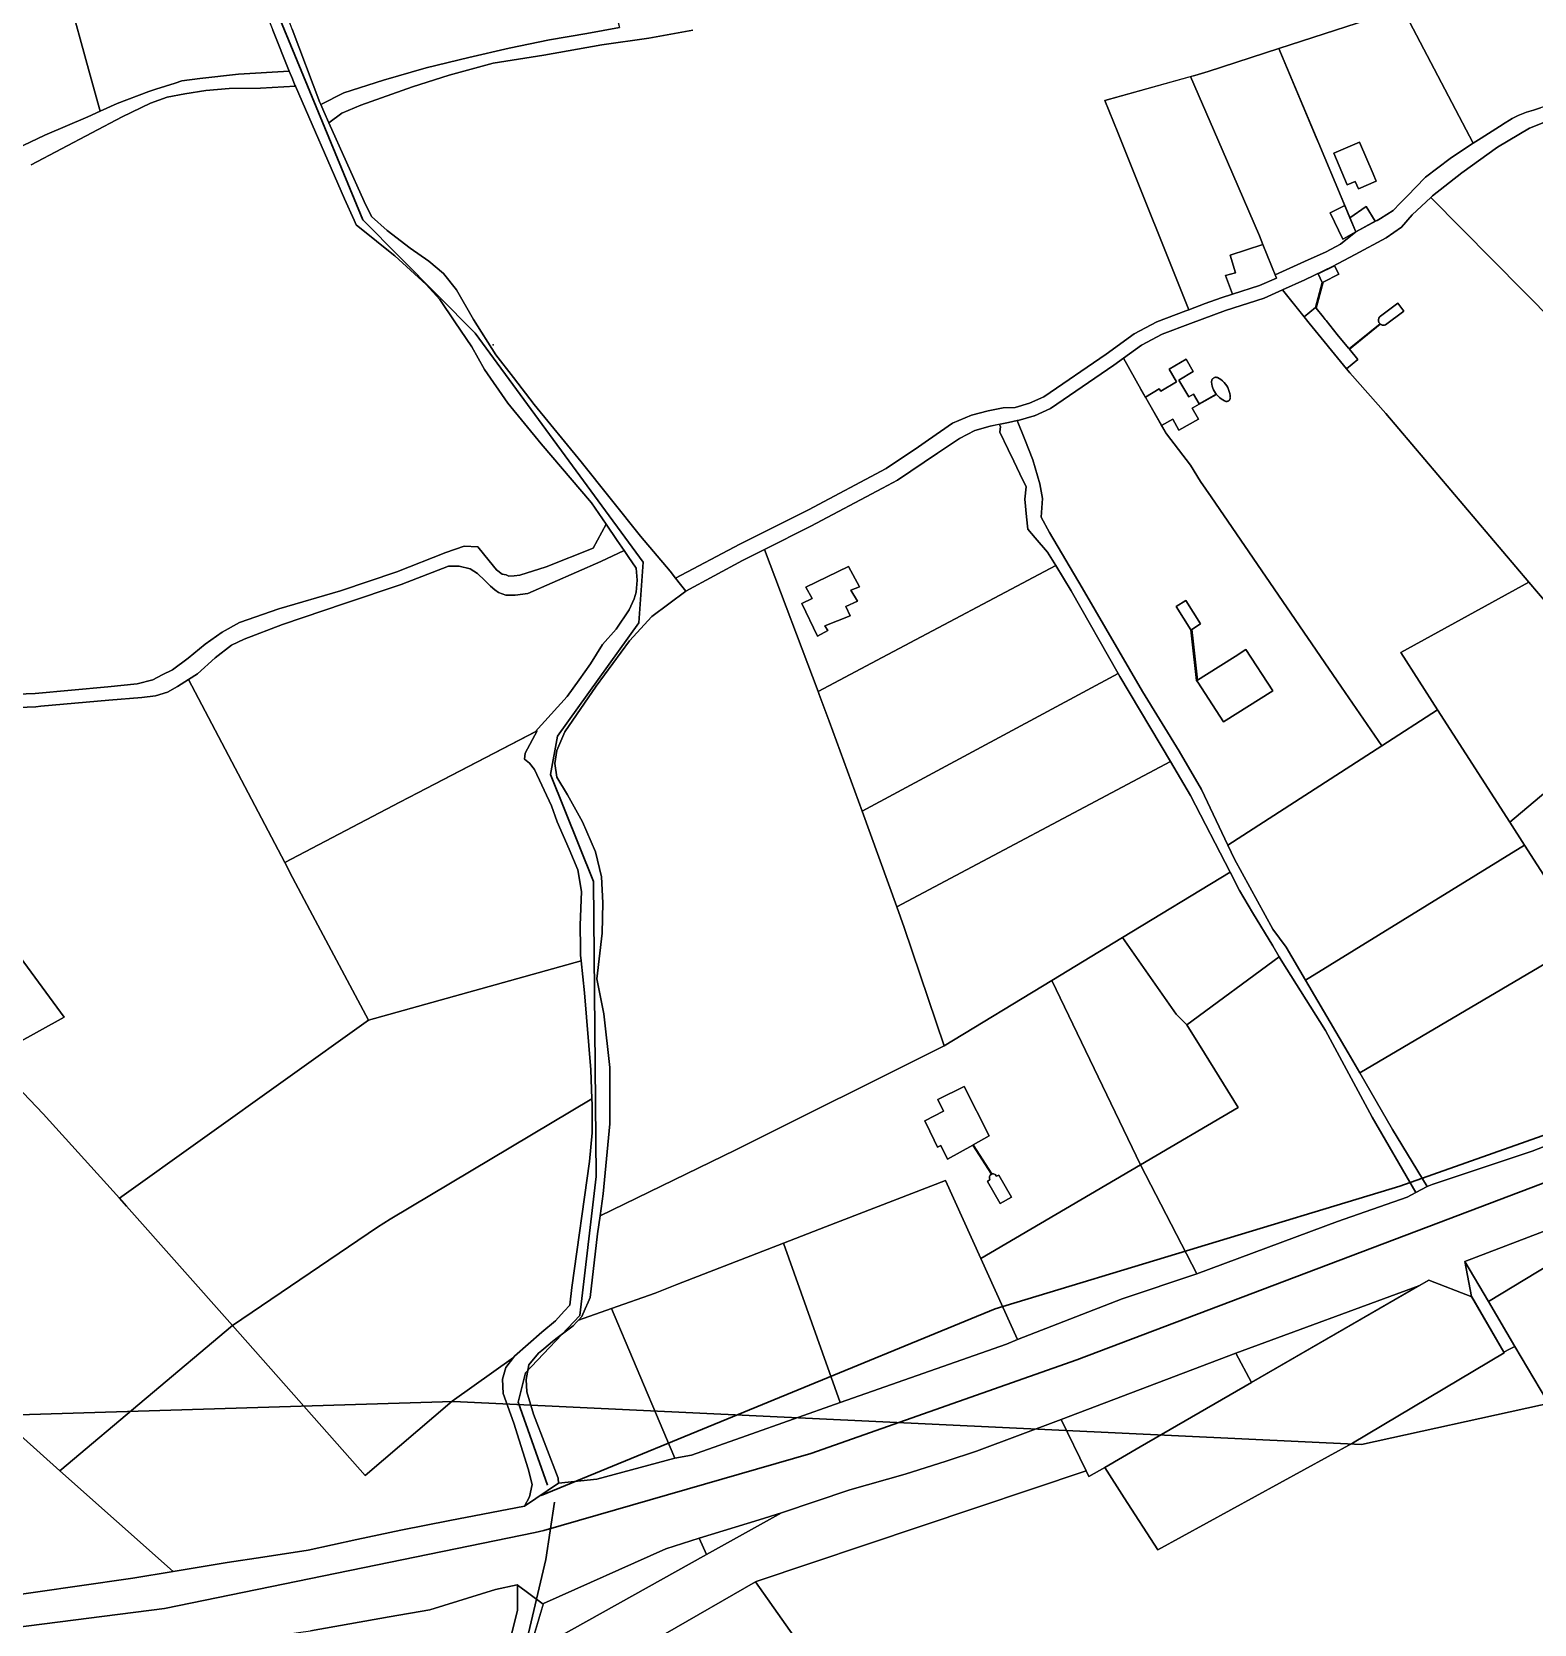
# Model space of a CAD drawing. Header units: metres. Extents: x 3 to 1027712, y 40 to 4430649.
# Drawn here: x 509018.3 to 509466.7, y 4410212.9 to 4410688.2 of the extents above; entities that cross this region are included whole.
import ezdxf

# ---------------------------------------------------------------- set-up
doc = ezdxf.new("R2010")
doc.units = ezdxf.units.M
doc.header["$MEASUREMENT"] = 0
doc.layers.add('A.ES.SDGC.CP.07003.cadastralparcel — CadastralParcel', color=1, linetype='Continuous')
for name, color, linetype, lineweight in [('Carreteras_5_km', 2, 'Continuous', 30), ('Lineas_electricas_5_km', 1, 'Continuous', 30), ('Tuberias_distribucion_agua_ABAQUA', 5, 'Continuous', 30)]:
    doc.layers.add(name, color=color, linetype=linetype, lineweight=lineweight)
doc.layers.add('Yacimientos_arqueologicos', color=7, linetype='Continuous', true_color=0x160844)

msp = doc.modelspace()

# ---------------------------------------------------------------- linework, layer by layer
at = {"layer": 'A.ES.SDGC.CP.07003.cadastralparcel — CadastralParcel', "color": 7, "linetype": 'Continuous', "flags": 128}
for points in [[(509073.6, 4410747.23), (509069.7, 4410756.74), (509104.06, 4410761.67), (509144.72, 4410765.67), (509144.79, 4410765.68), (509149.82, 4410766.17), (509173.1, 4410768.81), (509193.71, 4410689.51), (509183.95, 4410687.72), (509172.78, 4410685.75), (509160.73, 4410683.34), (509148.68, 4410680.5), (509135.98, 4410677.43), (509123.28, 4410673.71), (509111.44, 4410669.99), (509104.53, 4410666.51), (509104.28, 4410667.09), (509095.96, 4410688.98), (509084.98, 4410718.49), (509076.66, 4410739.78), (509073.6, 4410747.23)], [(508983.52, 4410643.56), (508955.46, 4410755.72), (508990.19, 4410762.52), (508991.55, 4410762.79), (508999.29, 4410764.3), (509010.83, 4410766.56), (509013.32, 4410757.42), (509019.59, 4410734.4), (509028.87, 4410700.34), (509035.52, 4410675.94), (509038.65, 4410664.46), (509034.98, 4410662.81), (509022.14, 4410657.31), (509011.55, 4410652.23), (509001.39, 4410648), (508992.78, 4410645.74), (508983.88, 4410643.62), (508983.52, 4410643.56)], [(509035.52, 4410675.94), (509028.87, 4410700.34), (509081.89, 4410710.52), (509086.45, 4410698.22), (509090.24, 4410688.71), (509095.15, 4410676.42), (509080.01, 4410675.5), (509068.43, 4410674.23), (509063.07, 4410673.53), (509061.04, 4410672.89), (509055.31, 4410671.09), (509053.19, 4410670.42), (509043.73, 4410666.76), (509038.65, 4410664.46), (509035.52, 4410675.94)], [(509481.65, 4410669.3), (509481.82, 4410668.97), (509475.52, 4410667.58), (509475.15, 4410667.57), (509473.55, 4410667.15), (509471.07, 4410666.34), (509468.59, 4410665.52), (509466.51, 4410664.85), (509464.43, 4410664.16), (509461.93, 4410663.18), (509460.11, 4410662.32), (509459.29, 4410661.8), (509458.02, 4410661), (509456.31, 4410659.92), (509450.87, 4410656.47), (509448.51, 4410654.98), (509427.38, 4410695.16), (509431.72, 4410696.57), (509460.17, 4410707.4), (509469.74, 4410691.76), (509481.65, 4410669.3)], [(509411.7, 4410632.71), (509409.11, 4410638.89), (509402.41, 4410654.87), (509401.66, 4410656.67), (509390.53, 4410683.18), (509427.38, 4410695.16), (509448.51, 4410654.98), (509447.74, 4410654.47), (509441.63, 4410650.38), (509437.92, 4410647.55), (509434.3, 4410644.8), (509431.27, 4410641.7), (509429.09, 4410639.48), (509426.68, 4410637.03), (509424.58, 4410634.88), (509420.79, 4410632.47), (509419.8, 4410631.9), (509419.76, 4410631.88), (509419.28, 4410631.62), (509416.56, 4410636.06), (509411.7, 4410632.71)], [(509365.38, 4410675.19), (509369.38, 4410676.31), (509390.53, 4410683.18), (509402.41, 4410654.87), (509409.11, 4410638.89), (509410.2, 4410636.3), (509405.8, 4410634.17), (509409.64, 4410626.26), (509413.46, 4410628.51), (509408.91, 4410624.76), (509404.66, 4410622.49), (509398.19, 4410619.6), (509389.37, 4410615.65), (509385.71, 4410624.73), (509384.7, 4410627.25), (509373.54, 4410653.08), (509364.14, 4410674.84), (509365.38, 4410675.19)], [(509384.7, 4410627.25), (509385.71, 4410624.73), (509375.93, 4410621.51), (509377.54, 4410616.29), (509374.53, 4410615.48), (509376.65, 4410609.9), (509373.24, 4410608.81), (509368.49, 4410607.05), (509363.61, 4410605.24), (509361.42, 4410610.68), (509345.21, 4410651.14), (509342.4, 4410658.17), (509338.59, 4410667.68), (509364.14, 4410674.84), (509373.54, 4410653.08), (509384.7, 4410627.25)], [(509406.9, 4410651.97), (509414.6, 4410655.25), (509418.62, 4410645.83), (509419.57, 4410643.6), (509414.22, 4410641.32), (509413.27, 4410643.55), (509410.92, 4410642.54), (509406.9, 4410651.97)], [(509406.9, 4410651.97), (509410.92, 4410642.54), (509413.27, 4410643.55), (509414.22, 4410641.32), (509419.57, 4410643.6), (509418.62, 4410645.83), (509414.6, 4410655.25), (509406.9, 4410651.97)], [(509410.2, 4410636.3), (509413.46, 4410628.51), (509409.8, 4410626.36), (509409.64, 4410626.26), (509405.8, 4410634.17), (509410.2, 4410636.3)], [(509419.28, 4410631.62), (509413.5, 4410628.53), (509413.46, 4410628.51), (509411.7, 4410632.71), (509416.56, 4410636.06), (509419.28, 4410631.62)], [(509376.65, 4410609.9), (509374.53, 4410615.48), (509377.54, 4410616.29), (509375.93, 4410621.51), (509385.71, 4410624.73), (509389.75, 4410614.7), (509384.73, 4410612.47), (509376.65, 4410609.9)], [(509410.65, 4410587.57), (509399.57, 4410601.27), (509398.07, 4410603.12), (509401.48, 4410605.88), (509403.44, 4410613.37), (509402.18, 4410615.92), (509407.11, 4410618.35), (509408.39, 4410615.82), (509403.71, 4410613.5), (509401.66, 4410605.66), (509403.72, 4410603.11), (509404.33, 4410602.36), (509404.61, 4410602.01), (509407.95, 4410597.88), (509411.29, 4410593.76), (509411.46, 4410593.55), (509420.69, 4410601.02), (509420.59, 4410601.13), (509420.51, 4410601.23), (509420.43, 4410601.34), (509420.37, 4410601.46), (509420.32, 4410601.58), (509420.27, 4410601.71), (509420.24, 4410601.84), (509420.22, 4410601.97), (509420.22, 4410602.24), (509420.24, 4410602.37), (509420.3, 4410602.63), (509420.35, 4410602.75), (509420.49, 4410602.99), (509420.57, 4410603.09), (509420.66, 4410603.19), (509420.75, 4410603.28), (509420.86, 4410603.36), (509426, 4410607.17), (509427.78, 4410604.77), (509422.29, 4410600.71), (509422.03, 4410600.63), (509421.9, 4410600.61), (509421.64, 4410600.61), (509421.5, 4410600.62), (509421.37, 4410600.65), (509421.24, 4410600.69), (509421.12, 4410600.73), (509421, 4410600.79), (509420.89, 4410600.86), (509420.78, 4410600.94), (509411.54, 4410593.45), (509414.06, 4410590.33), (509410.65, 4410587.57)], [(509350.7, 4410579.09), (509349.3, 4410581.56), (509344.12, 4410590.78), (509349.48, 4410594.61), (509355.7, 4410597.97), (509364.12, 4410601.16), (509374.55, 4410605.03), (509386.15, 4410608.73), (509391.58, 4410611.14), (509399.57, 4410601.27), (509410.65, 4410587.57), (509411.67, 4410586.43), (509422.46, 4410574.25), (509465.08, 4410523.96), (509426.91, 4410502.91), (509437.87, 4410485.84), (509421.19, 4410475.08), (509409.16, 4410492.61), (509370.25, 4410549.34), (509367.1, 4410553.93), (509364.09, 4410558.79), (509356.92, 4410568.15), (509355.92, 4410569.91), (509355.48, 4410570.68), (509358.82, 4410572.57), (509360.69, 4410569.28), (509366.51, 4410572.59), (509364.63, 4410575.88), (509366.74, 4410577.07), (509371.87, 4410579.93), (509371.95, 4410579.83), (509372.35, 4410579.4), (509372.79, 4410579), (509373.26, 4410578.65), (509373.76, 4410578.34), (509374.28, 4410578.07), (509374.44, 4410577.97), (509374.53, 4410577.93), (509374.62, 4410577.9), (509374.71, 4410577.88), (509374.81, 4410577.86), (509375, 4410577.86), (509375.09, 4410577.87), (509375.19, 4410577.89), (509375.28, 4410577.91), (509375.37, 4410577.95), (509375.45, 4410577.99), (509375.53, 4410578.04), (509375.61, 4410578.1), (509375.68, 4410578.16), (509375.75, 4410578.23), (509375.81, 4410578.3), (509375.91, 4410578.46), (509376, 4410578.73), (509376.01, 4410578.83), (509376.02, 4410578.92), (509376.01, 4410579.02), (509375.97, 4410579.64), (509375.87, 4410580.26), (509375.71, 4410580.86), (509375.5, 4410581.45), (509375.24, 4410582.01), (509374.92, 4410582.55), (509374.56, 4410583.06), (509374.15, 4410583.53), (509373.71, 4410583.97), (509373.22, 4410584.36), (509372.71, 4410584.7), (509372.16, 4410585), (509372.05, 4410585.03), (509371.93, 4410585.05), (509371.82, 4410585.06), (509371.7, 4410585.07), (509371.59, 4410585.06), (509371.47, 4410585.04), (509371.36, 4410585.01), (509371.25, 4410584.97), (509371.05, 4410584.87), (509370.95, 4410584.8), (509370.86, 4410584.73), (509370.78, 4410584.65), (509370.7, 4410584.56), (509370.64, 4410584.47), (509370.58, 4410584.37), (509370.53, 4410584.26), (509370.45, 4410584.04), (509370.43, 4410583.93), (509370.42, 4410583.82), (509370.42, 4410583.7), (509370.43, 4410583.59), (509370.5, 4410583), (509370.62, 4410582.43), (509370.79, 4410581.86), (509371.01, 4410581.32), (509371.28, 4410580.79), (509371.59, 4410580.3), (509371.8, 4410580.03), (509366.68, 4410577.18), (509365.01, 4410580.03), (509363.64, 4410579.23), (509360.68, 4410584.18), (509364.92, 4410586.76), (509362.82, 4410590.43), (509357.78, 4410587.48), (509359.96, 4410583.75), (509355.24, 4410580.88), (509354.82, 4410581.58), (509350.7, 4410579.09)], [(509314.63, 4410566.52), (509312.42, 4410572.12), (509312.71, 4410572.19), (509317.42, 4410573.53), (509317.53, 4410573.58), (509322.3, 4410575.72), (509341.24, 4410588.72), (509344.12, 4410590.78), (509349.3, 4410581.56), (509356.92, 4410568.15), (509364.09, 4410558.79), (509367.1, 4410553.93), (509370.25, 4410549.34), (509409.16, 4410492.61), (509421.19, 4410475.08), (509375.23, 4410445.43), (509367.45, 4410462.04), (509360.73, 4410473.45), (509349.82, 4410491.24), (509331.82, 4410522.22), (509322.04, 4410538.77), (509319.55, 4410543.36), (509319.94, 4410548.91), (509319.17, 4410553.31), (509317.06, 4410560.38), (509314.63, 4410566.52)], [(509355.48, 4410570.68), (509350.7, 4410579.09), (509354.82, 4410581.58), (509355.24, 4410580.88), (509359.96, 4410583.75), (509357.78, 4410587.48), (509362.82, 4410590.43), (509364.92, 4410586.76), (509360.68, 4410584.18), (509363.64, 4410579.23), (509365.01, 4410580.03), (509366.68, 4410577.18), (509371.8, 4410580.03), (509371.59, 4410580.3), (509371.28, 4410580.79), (509371.01, 4410581.32), (509370.79, 4410581.86), (509370.62, 4410582.43), (509370.5, 4410583), (509370.43, 4410583.59), (509370.42, 4410583.7), (509370.42, 4410583.82), (509370.43, 4410583.93), (509370.45, 4410584.04), (509370.53, 4410584.26), (509370.58, 4410584.37), (509370.64, 4410584.47), (509370.7, 4410584.56), (509370.78, 4410584.65), (509370.86, 4410584.73), (509370.95, 4410584.8), (509371.05, 4410584.87), (509371.25, 4410584.97), (509371.36, 4410585.01), (509371.47, 4410585.04), (509371.59, 4410585.06), (509371.7, 4410585.07), (509371.82, 4410585.06), (509371.93, 4410585.05), (509372.05, 4410585.03), (509372.16, 4410585), (509372.71, 4410584.7), (509373.22, 4410584.36), (509373.71, 4410583.97), (509374.15, 4410583.53), (509374.56, 4410583.06), (509374.92, 4410582.55), (509375.24, 4410582.01), (509375.5, 4410581.45), (509375.71, 4410580.86), (509375.87, 4410580.26), (509375.97, 4410579.64), (509376.01, 4410579.02), (509376.02, 4410578.92), (509376.01, 4410578.83), (509376, 4410578.73), (509375.91, 4410578.46), (509375.81, 4410578.3), (509375.75, 4410578.23), (509375.68, 4410578.16), (509375.61, 4410578.1), (509375.53, 4410578.04), (509375.45, 4410577.99), (509375.37, 4410577.95), (509375.28, 4410577.91), (509375.19, 4410577.89), (509375.09, 4410577.87), (509375, 4410577.86), (509374.81, 4410577.86), (509374.71, 4410577.88), (509374.62, 4410577.9), (509374.53, 4410577.93), (509374.44, 4410577.97), (509374.28, 4410578.07), (509373.76, 4410578.34), (509373.26, 4410578.65), (509372.79, 4410579), (509372.35, 4410579.4), (509371.95, 4410579.83), (509371.87, 4410579.93), (509366.74, 4410577.07), (509364.63, 4410575.88), (509366.51, 4410572.59), (509360.69, 4410569.28), (509358.82, 4410572.57), (509355.48, 4410570.68)], [(509321.45, 4410532.84), (509323.91, 4410528.85), (509272.07, 4410501.41), (509253, 4410491.32), (509237.01, 4410533.64), (509250.8, 4410540.59), (509272.16, 4410551.95), (509276.71, 4410554.37), (509288.65, 4410562.44), (509295.22, 4410566.81), (509299.76, 4410569.16), (509304.3, 4410570.51), (509307.02, 4410571.03), (509307.46, 4410570.36), (509307.25, 4410568.73), (509309.75, 4410563.48), (509311.41, 4410560), (509313.21, 4410556.22), (509315.04, 4410552.37), (509314.7, 4410548.65), (509315.22, 4410543.38), (509315.59, 4410539.74), (509317.79, 4410537.14), (509321.45, 4410532.84)], [(509308.35, 4410571.28), (509309.81, 4410571.59), (509312.42, 4410572.12), (509314.63, 4410566.52), (509317.06, 4410560.38), (509319.17, 4410553.31), (509319.94, 4410548.91), (509319.55, 4410543.36), (509322.04, 4410538.77), (509331.82, 4410522.22), (509349.82, 4410491.24), (509360.73, 4410473.45), (509367.45, 4410462.04), (509375.23, 4410445.43), (509377.22, 4410441.19), (509388.7, 4410420.35), (509392.72, 4410414.98), (509398.47, 4410405.15), (509411.16, 4410383.45), (509414.63, 4410377.42), (509424.37, 4410360.49), (509434.73, 4410343.5), (509431.43, 4410341.68), (509418.38, 4410364.26), (509404.41, 4410390.08), (509391.2, 4410411.11), (509390.62, 4410412.09), (509388.68, 4410415.32), (509382.66, 4410425.34), (509378.71, 4410431.91), (509375.93, 4410437.33), (509364.17, 4410460.22), (509358.14, 4410470.36), (509343.08, 4410495.73), (509342.54, 4410496.67), (509328.53, 4410521.36), (509323.91, 4410528.85), (509321.45, 4410532.84), (509317.79, 4410537.14), (509315.59, 4410539.74), (509315.22, 4410543.38), (509314.7, 4410548.65), (509315.04, 4410552.37), (509313.21, 4410556.22), (509311.41, 4410560), (509309.75, 4410563.48), (509307.25, 4410568.73), (509307.46, 4410570.36), (509307.02, 4410571.03), (509307.83, 4410571.18), (509308.35, 4410571.28)], [(509168.54, 4410479.2), (509133.47, 4410461.05), (509128.14, 4410458.25), (509093.77, 4410440.19), (509065.07, 4410494.83), (509067.76, 4410496.54), (509072.99, 4410501.35), (509077.91, 4410505.08), (509081.67, 4410506.89), (509093.12, 4410511.25), (509111.66, 4410517.52), (509128.57, 4410523.24), (509142.61, 4410528.72), (509145.89, 4410528.72), (509149.16, 4410527.9), (509151.34, 4410526.54), (509153.52, 4410524.36), (509155.16, 4410522.72), (509156.52, 4410521.63), (509157.61, 4410520.82), (509159.79, 4410520), (509162.52, 4410520), (509166.34, 4410520.54), (509188.15, 4410530.08), (509195.08, 4410533.35), (509196.3, 4410531.57), (509198.67, 4410528.12), (509199, 4410524.49), (509198.71, 4410520.88), (509198.04, 4410518.89), (509196.57, 4410515.65), (509192.74, 4410509.9), (509188.61, 4410505.26), (509186.84, 4410502.46), (509185, 4410499.55), (509181.61, 4410494.79), (509178.03, 4410489.78), (509168.54, 4410479.2)], [(509188.78, 4410341.35), (509190.8, 4410362.23), (509190.8, 4410379.05), (509188.98, 4410395.07), (509186.93, 4410405.54), (509188.56, 4410419.12), (509188.76, 4410428.24), (509188.36, 4410435.93), (509186.53, 4410443.43), (509182.67, 4410452.36), (509178.21, 4410460.46), (509174.96, 4410465.73), (509174.36, 4410469.79), (509174.96, 4410473.64), (509177.41, 4410479.24), (509186.74, 4410492.82), (509196.68, 4410506.41), (509203.38, 4410513.7), (509213.52, 4410521.2), (509230.45, 4410530.33), (509237.01, 4410533.64), (509253, 4410491.32), (509253.34, 4410490.41), (509256.32, 4410482.44), (509266.08, 4410455.58), (509276.47, 4410426.97), (509278.71, 4410420.79), (509290.57, 4410385.48), (509228.25, 4410354.35), (509187.88, 4410334.74), (509188.78, 4410341.35)], [(509262.7, 4410521.5), (509264.78, 4410518.19), (509261.3, 4410516.62), (509262.52, 4410513.84), (509255.03, 4410510.88), (509255.9, 4410509.49), (509252.77, 4410507.75), (509248.07, 4410517.5), (509251.2, 4410519.06), (509249.29, 4410522.37), (509262, 4410528.63), (509265.31, 4410522.54), (509262.7, 4410521.5)], [(509262.7, 4410521.5), (509265.31, 4410522.54), (509262, 4410528.63), (509249.29, 4410522.37), (509251.2, 4410519.06), (509248.07, 4410517.5), (509252.77, 4410507.75), (509255.9, 4410509.49), (509255.03, 4410510.88), (509262.52, 4410513.84), (509261.3, 4410516.62), (509264.78, 4410518.19), (509262.7, 4410521.5)], [(509253.34, 4410490.41), (509253, 4410491.32), (509272.07, 4410501.41), (509323.91, 4410528.85), (509328.53, 4410521.36), (509342.54, 4410496.67), (509266.08, 4410455.58), (509256.32, 4410482.44), (509253.34, 4410490.41)], [(509437.87, 4410485.84), (509426.91, 4410502.91), (509465.08, 4410523.96), (509470.84, 4410517.16), (509476.75, 4410509.85), (509497.39, 4410484.29), (509480.93, 4410470.38), (509459.45, 4410452.23), (509437.87, 4410485.84)], [(509364.89, 4410506.25), (509366.21, 4410494.7), (509368.95, 4410496.34), (509377.47, 4410501.74), (509380.65, 4410503.85), (509388.7, 4410491.47), (509374.02, 4410482.24), (509366.29, 4410494.05), (509365.96, 4410494.55), (509364.66, 4410506.1), (509364.26, 4410509.68), (509359.83, 4410516.62), (509362.7, 4410518.45), (509367.13, 4410511.51), (509364.48, 4410509.82), (509364.89, 4410506.25)], [(509364.89, 4410506.25), (509364.48, 4410509.82), (509367.13, 4410511.51), (509362.7, 4410518.45), (509359.83, 4410516.62), (509364.26, 4410509.68), (509364.66, 4410506.1), (509365.96, 4410494.55), (509366.29, 4410494.05), (509374.02, 4410482.24), (509388.7, 4410491.47), (509380.65, 4410503.85), (509377.47, 4410501.74), (509368.95, 4410496.34), (509366.21, 4410494.7), (509364.89, 4410506.25)], [(508993.45, 4410440.89), (508964.12, 4410479.98), (508970.8, 4410482.62), (508975.71, 4410483.71), (508983.34, 4410484.79), (508990.98, 4410485.62), (509019.51, 4410486.74), (509020.97, 4410486.86), (509041.32, 4410488.64), (509051.14, 4410489.45), (509055.22, 4410490), (509058.76, 4410491.09), (509061.76, 4410492.72), (509065.07, 4410494.83), (509093.77, 4410440.19), (509096.08, 4410435.79), (509101.23, 4410425.97), (509118.83, 4410393.12), (509044.43, 4410340.06), (509021.67, 4410365.23), (509005.73, 4410381.82), (509027.98, 4410394.1), (509004.91, 4410425.37), (508993.45, 4410440.89)], [(509276.47, 4410426.97), (509266.08, 4410455.58), (509342.54, 4410496.67), (509343.08, 4410495.73), (509358.14, 4410470.36), (509276.47, 4410426.97)], [(509377.22, 4410441.19), (509375.23, 4410445.43), (509421.19, 4410475.08), (509437.87, 4410485.84), (509459.45, 4410452.23), (509463.85, 4410445.38), (509398.47, 4410405.15), (509392.72, 4410414.98), (509388.7, 4410420.35), (509377.22, 4410441.19)], [(509182.3, 4410410.92), (509118.83, 4410393.12), (509101.23, 4410425.97), (509096.08, 4410435.79), (509093.77, 4410440.19), (509128.14, 4410458.25), (509133.47, 4410461.05), (509169.14, 4410479.51), (509165.52, 4410472.85), (509165.39, 4410471.06), (509166.79, 4410469.92), (509168.32, 4410468.01), (509173.41, 4410457.18), (509175.07, 4410452.34), (509178.64, 4410444.19), (509181.31, 4410438.07), (509182.33, 4410431.58), (509181.95, 4410421.52), (509182.08, 4410414.7), (509182.03, 4410412.52), (509182.12, 4410411.79), (509182.3, 4410410.92)], [(509278.71, 4410420.79), (509276.47, 4410426.97), (509358.14, 4410470.36), (509364.17, 4410460.22), (509375.93, 4410437.33), (509343.86, 4410417.84), (509322.69, 4410404.99), (509290.57, 4410385.48), (509278.71, 4410420.79)], [(509463.85, 4410445.38), (509459.45, 4410452.23), (509480.93, 4410470.38), (509529.47, 4410399.58), (509501.3, 4410380.61), (509481.05, 4410416.51), (509471.4, 4410433.63), (509463.85, 4410445.38)], [(509411.16, 4410383.45), (509398.47, 4410405.15), (509463.85, 4410445.38), (509471.4, 4410433.63), (509481.05, 4410416.51), (509414.63, 4410377.42), (509411.16, 4410383.45)], [(509359.84, 4410394.96), (509343.86, 4410417.84), (509375.93, 4410437.33), (509378.71, 4410431.91), (509382.66, 4410425.34), (509388.68, 4410415.32), (509390.62, 4410412.09), (509363.01, 4410391.77), (509359.84, 4410394.96)], [(509349.19, 4410350.02), (509322.69, 4410404.99), (509343.86, 4410417.84), (509359.84, 4410394.96), (509363.01, 4410391.77), (509368.29, 4410383.3), (509378.35, 4410367.14), (509349.19, 4410350.02)], [(509434.73, 4410343.5), (509424.37, 4410360.49), (509414.63, 4410377.42), (509481.05, 4410416.51), (509501.3, 4410380.61), (509506.61, 4410371.2), (509479.18, 4410359.42), (509471.97, 4410356.32), (509466.13, 4410354.08), (509436.29, 4410344.11), (509434.73, 4410343.5)], [(509046.58, 4410337.69), (509044.43, 4410340.06), (509118.83, 4410393.12), (509182.3, 4410410.92), (509183.3, 4410401.37), (509185.12, 4410378.36), (509185.47, 4410369.64), (509125.28, 4410333.81), (509121.49, 4410331.38), (509078.14, 4410302.03), (509046.58, 4410337.69)], [(509366, 4410317.4), (509349.19, 4410350.02), (509378.35, 4410367.14), (509368.29, 4410383.3), (509363.01, 4410391.77), (509390.62, 4410412.09), (509391.2, 4410411.11), (509404.41, 4410390.08), (509418.38, 4410364.26), (509431.43, 4410341.68), (509428.79, 4410340.36), (509407.96, 4410333.08), (509366, 4410317.4)], [(509349.19, 4410350.02), (509301.53, 4410322.05), (509291.04, 4410345.28), (509255.22, 4410331.47), (509242.65, 4410326.59), (509210.84, 4410314.26), (509204.3, 4410311.72), (509191.27, 4410307.1), (509181.43, 4410303.62), (509182.46, 4410304.73), (509183.43, 4410306.98), (509184.31, 4410309.02), (509184.9, 4410310.4), (509187.15, 4410329.39), (509187.88, 4410334.74), (509228.25, 4410354.35), (509290.57, 4410385.48), (509322.69, 4410404.99), (509349.19, 4410350.02)], [(509117.8, 4410257.21), (509078.14, 4410302.03), (509121.49, 4410331.38), (509125.28, 4410333.81), (509185.47, 4410369.64), (509185.53, 4410368.02), (509185.53, 4410359.51), (509184.72, 4410350.99), (509179.43, 4410313.37), (509178.83, 4410308.1), (509177.2, 4410306.28), (509174.57, 4410303.44), (509170.51, 4410299.99), (509162.39, 4410292.9), (509162.07, 4410292.47), (509143.71, 4410279.44), (509117.8, 4410257.21)], [(509289.58, 4410355.76), (509288.65, 4410355.24), (509286.62, 4410359.42), (509286.55, 4410359.56), (509286.33, 4410360.01), (509284.81, 4410363.15), (509290.38, 4410366), (509288.69, 4410369.51), (509296.55, 4410373.39), (509303.99, 4410358.61), (509299.28, 4410355.97), (509304.81, 4410347.28), (509305.34, 4410347.25), (509305.79, 4410347.07), (509306.25, 4410346.61), (509306.95, 4410346.89), (509310.72, 4410340.35), (509307.27, 4410338.41), (509303.58, 4410345.03), (509304.25, 4410345.56), (509304.14, 4410346.01), (509304.1, 4410346.54), (509304.35, 4410346.93), (509304.69, 4410347.19), (509299.12, 4410355.88), (509291.55, 4410351.64), (509289.58, 4410355.76)], [(509289.58, 4410355.76), (509291.55, 4410351.64), (509299.12, 4410355.88), (509304.69, 4410347.19), (509304.35, 4410346.93), (509304.1, 4410346.54), (509304.14, 4410346.01), (509304.25, 4410345.56), (509303.58, 4410345.03), (509307.27, 4410338.41), (509310.72, 4410340.35), (509306.95, 4410346.89), (509306.25, 4410346.61), (509305.79, 4410347.07), (509305.34, 4410347.25), (509304.81, 4410347.28), (509299.28, 4410355.97), (509303.99, 4410358.61), (509296.55, 4410373.39), (509288.69, 4410369.51), (509290.38, 4410366), (509284.81, 4410363.15), (509286.33, 4410360.01), (509286.55, 4410359.56), (509286.62, 4410359.42), (509288.65, 4410355.24), (509289.58, 4410355.76)], [(509559.31, 4410363.69), (509594.09, 4410318.15), (509573.4, 4410305.75), (509525.95, 4410277.32), (509488.86, 4410255.09), (509482.11, 4410263.5), (509474.12, 4410273.46), (509460.96, 4410295.8), (509453.07, 4410309.21), (509518.68, 4410348.91), (509522.68, 4410350.37), (509559.31, 4410363.69)], [(509312.44, 4410297.88), (509301.53, 4410322.05), (509349.19, 4410350.02), (509366, 4410317.4), (509343.75, 4410309.97), (509312.44, 4410297.88)], [(509518.68, 4410348.91), (509453.07, 4410309.21), (509446.04, 4410321.15), (509518.68, 4410348.91)], [(509259.58, 4410279.05), (509242.65, 4410326.59), (509255.22, 4410331.47), (509291.04, 4410345.28), (509301.53, 4410322.05), (509312.44, 4410297.88), (509309.18, 4410296.5), (509259.58, 4410279.05)], [(509210.19, 4410262.4), (509195.34, 4410297.49), (509193.19, 4410302.58), (509191.27, 4410307.1), (509204.3, 4410311.72), (509210.84, 4410314.26), (509242.65, 4410326.59), (509259.58, 4410279.05), (509231.53, 4410269.14), (509215.18, 4410263.36), (509210.19, 4410262.4)], [(509446.04, 4410321.15), (509453.07, 4410309.21), (509460.96, 4410295.8), (509459.36, 4410294.95), (509457.68, 4410294.06), (509448.02, 4410310.73), (509446.04, 4410321.15)], [(509448.08, 4410310.63), (509457.68, 4410294.06), (509457.79, 4410293.87), (509412.44, 4410266.86), (509354.34, 4410235.04), (509344.35, 4410250.58), (509338.52, 4410259.65), (509349.09, 4410265.78), (509382.31, 4410284.99), (509435.23, 4410315.58), (509448.08, 4410310.63)], [(509432.25, 4410313.86), (509382.31, 4410284.99), (509377.69, 4410293.79), (509432.25, 4410313.86)], [(509175.49, 4410254.96), (509175.38, 4410256.41), (509168.06, 4410275.54), (509166.03, 4410282.23), (509165.83, 4410285.87), (509166.64, 4410290.33), (509169.48, 4410293.78), (509170.48, 4410294.59), (509171.12, 4410295.1), (509173.74, 4410297.23), (509174.74, 4410298), (509179.83, 4410301.89), (509180.94, 4410303.09), (509181.43, 4410303.62), (509191.27, 4410307.1), (509193.19, 4410302.58), (509195.34, 4410297.49), (509210.19, 4410262.4), (509186.96, 4410256.12), (509175.49, 4410254.96)], [(509060.45, 4410228.6), (509026.69, 4410258.67), (509078.14, 4410302.03), (509117.8, 4410257.21), (509143.71, 4410279.44), (509162.07, 4410292.47), (509159.76, 4410289.45), (509158.74, 4410286), (509158.94, 4410281.75), (509162.19, 4410272.83), (509166.45, 4410259.24), (509167.67, 4410254.58), (509166.86, 4410250.93), (509165.34, 4410248.1), (509143.03, 4410243.78), (509128.42, 4410240.95), (509115.25, 4410238.11), (509100.81, 4410234.99), (509087.23, 4410232.92), (509076.61, 4410231.3), (509073.58, 4410230.79), (509060.45, 4410228.6)], [(509377.69, 4410293.79), (509382.31, 4410284.99), (509349.09, 4410265.78), (509338.52, 4410259.65), (509333.78, 4410256.91), (509332.94, 4410258.66), (509325.56, 4410274), (509377.69, 4410293.79)], [(509325.56, 4410274), (509332.94, 4410258.66), (509234.47, 4410225.61), (509234.3, 4410225.51), (509207.35, 4410210), (509161.44, 4410183.58), (509165.06, 4410199.04), (509166.54, 4410204.04), (509219.62, 4410233.66), (509242.01, 4410246.15), (509262.46, 4410252.96), (509278.92, 4410257.62), (509291.21, 4410261.49), (509300.27, 4410264.54), (509325.56, 4410274)], [(509242.01, 4410246.15), (509219.62, 4410233.66), (509217.47, 4410238.54), (509235.4, 4410244.05), (509242.01, 4410246.15)], [(509217.47, 4410238.54), (509219.62, 4410233.66), (509166.54, 4410204.04), (509170.97, 4410219.04), (509207.54, 4410235.36), (509217.47, 4410238.54)], [(509163.16, 4410224.57), (509163.24, 4410224.04), (509163.24, 4410217), (509152.97, 4410176.4), (509148.88, 4410162.99), (509147.06, 4410158.68), (509142.96, 4410155.04), (509135.09, 4410147.83), (509074.98, 4410207.21), (509101.51, 4410210.91), (509124.99, 4410215.09), (509137.12, 4410217.19), (509156.7, 4410223.23), (509163.16, 4410224.57)], [(509174.57, 4410147.25), (509171.91, 4410145.54), (509168.92, 4410148.56), (509163.8, 4410153.73), (509163.27, 4410154.27), (509157.17, 4410160.43), (509156.35, 4410161.06), (509156.68, 4410162.75), (509156.84, 4410163.64), (509157.34, 4410166.21), (509158.46, 4410170.86), (509159.41, 4410174.91), (509161.44, 4410183.58), (509207.35, 4410210), (509234.3, 4410225.51), (509253.58, 4410198.13), (509232.56, 4410184.59), (509197.88, 4410162.26), (509174.57, 4410147.25)]]:
    msp.add_lwpolyline(points, close=True, dxfattribs=at)
for points in [[(509427.38, 4410695.16), (509390.53, 4410683.18), (509369.38, 4410676.31), (509365.38, 4410675.19), (509338.59, 4410667.68), (509342.4, 4410658.17), (509345.21, 4410651.14), (509361.42, 4410610.68), (509363.61, 4410605.24), (509362.71, 4410604.91), (509354.04, 4410601.61), (509347.36, 4410598.01), (509338.94, 4410592), (509320.33, 4410579.22), (509316.05, 4410577.3), (509311.75, 4410576.07), (509308.19, 4410575.98), (509303.77, 4410575.03), (509298.72, 4410573.77), (509293.04, 4410571.41), (509285.93, 4410566.36), (509282.91, 4410564.32), (509273.3, 4410557.84), (509250.1, 4410545.54), (509229.58, 4410535.29), (509210.44, 4410525.13), (509208.85, 4410527.15), (509199.93, 4410537.69), (509182.28, 4410559.79), (509168.19, 4410576.94), (509162.1, 4410585.05), (509156.83, 4410591.74), (509150.13, 4410602.28), (509145.06, 4410611.2), (509141.21, 4410616.07), (509136.74, 4410619.72), (509131.26, 4410623.57), (509124.37, 4410628.84), (509119.71, 4410633.1), (509117.47, 4410637.56), (509117.47, 4410637.56), (509106.97, 4410661.05), (509110.79, 4410663.87), (509116.48, 4410666.27), (509131.91, 4410671.8), (509142.86, 4410675.3), (509156, 4410678.81), (509171.12, 4410681.21), (509188.42, 4410684.28), (509202.44, 4410686.25), (509215.58, 4410688.65)], [(509095.96, 4410688.98), (509104.28, 4410667.09), (509104.53, 4410666.51), (509105.46, 4410664.44), (509106.97, 4410661.05), (509117.47, 4410637.56), (509119.71, 4410633.1), (509124.37, 4410628.84), (509131.26, 4410623.57), (509136.74, 4410619.72), (509141.21, 4410616.07), (509145.06, 4410611.2), (509150.13, 4410602.28), (509156.83, 4410591.74), (509162.1, 4410585.05), (509168.19, 4410576.94), (509182.28, 4410559.79), (509199.93, 4410537.69), (509208.85, 4410527.15), (509210.44, 4410525.13), (509211.91, 4410523.26), (509213.52, 4410521.2), (509203.38, 4410513.7), (509196.68, 4410506.41), (509186.74, 4410492.82), (509177.41, 4410479.24), (509174.96, 4410473.64), (509174.36, 4410469.79), (509174.96, 4410465.73), (509178.21, 4410460.46), (509182.67, 4410452.36), (509186.53, 4410443.43), (509188.36, 4410435.93), (509188.76, 4410428.24), (509188.56, 4410419.12), (509186.93, 4410405.54), (509188.98, 4410395.07), (509190.8, 4410379.05), (509190.8, 4410362.23), (509188.78, 4410341.35), (509187.88, 4410334.74), (509187.15, 4410329.39), (509184.9, 4410310.4), (509184.31, 4410309.02), (509183.43, 4410306.98), (509182.46, 4410304.73), (509181.43, 4410303.62), (509180.94, 4410303.09), (509179.83, 4410301.89), (509174.74, 4410298), (509173.74, 4410297.23), (509171.12, 4410295.1), (509170.48, 4410294.59), (509169.48, 4410293.78), (509166.64, 4410290.33), (509165.83, 4410285.87), (509166.03, 4410282.23), (509168.06, 4410275.54), (509175.38, 4410256.41), (509175.49, 4410254.96), (509165.34, 4410248.1), (509166.86, 4410250.93), (509167.67, 4410254.58), (509166.45, 4410259.24), (509162.19, 4410272.83), (509158.94, 4410281.75), (509158.74, 4410286), (509159.76, 4410289.45), (509162.07, 4410292.47), (509162.39, 4410292.9), (509170.51, 4410299.99), (509174.57, 4410303.44), (509177.2, 4410306.28), (509178.83, 4410308.1), (509179.43, 4410313.37), (509184.72, 4410350.99), (509185.53, 4410359.51), (509185.53, 4410368.02), (509185.47, 4410369.64), (509185.12, 4410378.36), (509183.3, 4410401.37), (509182.3, 4410410.92), (509182.3, 4410410.92), (509182.12, 4410411.79), (509182.03, 4410412.52), (509182.08, 4410414.7), (509181.95, 4410421.52), (509182.33, 4410431.58), (509181.31, 4410438.07), (509178.64, 4410444.19), (509175.07, 4410452.34), (509173.41, 4410457.18), (509168.32, 4410468.01), (509166.79, 4410469.92), (509165.39, 4410471.06), (509165.52, 4410472.85), (509169.14, 4410479.51), (509168.54, 4410479.2), (509178.03, 4410489.78), (509181.61, 4410494.79), (509185, 4410499.55), (509186.84, 4410502.46), (509188.61, 4410505.26), (509192.74, 4410509.9), (509196.57, 4410515.65), (509198.04, 4410518.89), (509198.71, 4410520.88), (509199, 4410524.49), (509198.67, 4410528.12), (509196.3, 4410531.57), (509195.08, 4410533.35), (509193, 4410536.39), (509189.69, 4410541.23), (509185.34, 4410547.58), (509170.33, 4410565.22), (509160.39, 4410577.38), (509153.43, 4410587.43), (509149.58, 4410594.12), (509144.5, 4410601.62), (509140.04, 4410608.31), (509135.98, 4410612.77), (509126.65, 4410621.28), (509124.26, 4410623.21), (509121.14, 4410625.72), (509115.1, 4410630.61), (509114.48, 4410631.95), (509111.65, 4410638.31), (509096.96, 4410671.92), (509096.8, 4410672.28), (509096.06, 4410674.12), (509095.15, 4410676.42), (509090.24, 4410688.71)], [(509215.58, 4410688.65), (509202.44, 4410686.25), (509188.42, 4410684.28), (509171.12, 4410681.21), (509156, 4410678.81), (509142.86, 4410675.3), (509131.91, 4410671.8), (509116.48, 4410666.27), (509110.79, 4410663.87), (509106.97, 4410661.05), (509105.46, 4410664.44), (509105.46, 4410664.44), (509104.53, 4410666.51), (509111.44, 4410669.99), (509123.28, 4410673.71), (509135.98, 4410677.43), (509148.68, 4410680.5), (509160.73, 4410683.34), (509172.78, 4410685.75), (509183.95, 4410687.72), (509193.71, 4410689.51)], [(509011.55, 4410652.23), (509022.14, 4410657.31), (509034.98, 4410662.81), (509038.65, 4410664.46), (509043.73, 4410666.76), (509053.19, 4410670.42), (509055.31, 4410671.09), (509061.04, 4410672.89), (509063.07, 4410673.53), (509068.43, 4410674.23), (509080.01, 4410675.5), (509095.15, 4410676.42), (509096.06, 4410674.12), (509096.8, 4410672.28), (509096.96, 4410671.92), (509086.5, 4410671.41), (509077.19, 4410671.27), (509070.27, 4410670.7), (509063.92, 4410669.72), (509058.7, 4410668.73), (509053.75, 4410666.9), (509045.29, 4410662.81), (509018.09, 4410648.5)], [(509018.09, 4410648.5), (509045.29, 4410662.81), (509053.75, 4410666.9), (509058.7, 4410668.73), (509063.92, 4410669.72), (509070.27, 4410670.7), (509077.19, 4410671.27), (509086.5, 4410671.41), (509096.96, 4410671.92), (509111.65, 4410638.31), (509114.48, 4410631.95), (509115.1, 4410630.61), (509121.14, 4410625.72), (509124.26, 4410623.21), (509126.65, 4410621.28), (509135.98, 4410612.77), (509140.04, 4410608.31), (509144.5, 4410601.62), (509149.58, 4410594.12), (509153.43, 4410587.43), (509160.39, 4410577.38), (509170.33, 4410565.22), (509185.34, 4410547.58), (509189.69, 4410541.23), (509185.84, 4410534.04), (509171.78, 4410528.44), (509163.99, 4410526), (509162.26, 4410525.79), (509160.71, 4410525.68), (509159.87, 4410526.1), (509158.63, 4410526.27), (509156.99, 4410527.61), (509154.75, 4410530.29), (509151.42, 4410534.43), (509147.32, 4410534.67), (509141.86, 4410532.72), (509127.2, 4410527), (509110.38, 4410521.3), (509092.06, 4410515.94), (509080.29, 4410511.92), (509075.08, 4410508.95), (509070.01, 4410505.37), (509064.95, 4410501.21), (509060.33, 4410497.78), (509057.2, 4410496.29), (509054.38, 4410494.8), (509049.76, 4410493.61), (509040.97, 4410492.62), (509019.25, 4410490.72), (509008.56, 4410490.3)], [(509472.53, 4410662.28), (509465.3, 4410659.42), (509455.71, 4410653.71), (509445.11, 4410646.14), (509436.37, 4410639.25), (509435.81, 4410638.73), (509430.31, 4410633.54), (509427.12, 4410629.84), (509422.57, 4410626.65), (509413.24, 4410621.67), (509406.51, 4410618.14), (509398.26, 4410614.11), (509391.58, 4410611.14), (509386.15, 4410608.73), (509374.55, 4410605.03), (509364.12, 4410601.16), (509355.7, 4410597.97), (509349.48, 4410594.61), (509344.12, 4410590.78), (509341.24, 4410588.72), (509322.3, 4410575.72), (509317.53, 4410573.58), (509317.42, 4410573.53), (509312.71, 4410572.19), (509312.42, 4410572.12), (509309.81, 4410571.59), (509308.35, 4410571.28), (509307.83, 4410571.18), (509304.3, 4410570.51), (509299.76, 4410569.16), (509295.22, 4410566.81), (509288.65, 4410562.44), (509276.71, 4410554.37), (509272.16, 4410551.95), (509250.8, 4410540.59), (509237.01, 4410533.64), (509230.45, 4410530.33), (509213.52, 4410521.2), (509211.91, 4410523.26), (509210.44, 4410525.13), (509229.58, 4410535.29), (509250.1, 4410545.54), (509273.3, 4410557.84), (509282.91, 4410564.32), (509285.93, 4410566.36), (509293.04, 4410571.41), (509298.72, 4410573.77), (509303.77, 4410575.03), (509308.19, 4410575.98), (509311.75, 4410576.07), (509316.05, 4410577.3), (509320.33, 4410579.22), (509338.94, 4410592), (509347.36, 4410598.01), (509354.04, 4410601.61), (509362.71, 4410604.91), (509363.61, 4410605.24), (509368.49, 4410607.05), (509373.24, 4410608.81), (509376.65, 4410609.9), (509384.73, 4410612.47), (509389.75, 4410614.7), (509389.75, 4410614.7), (509389.37, 4410615.65), (509398.19, 4410619.6), (509404.66, 4410622.49), (509408.91, 4410624.76), (509413.46, 4410628.51), (509413.5, 4410628.53), (509419.76, 4410631.88), (509419.8, 4410631.9), (509420.79, 4410632.47), (509424.58, 4410634.88), (509426.68, 4410637.03), (509429.09, 4410639.48), (509431.27, 4410641.7), (509434.3, 4410644.8), (509437.92, 4410647.55), (509441.63, 4410650.38), (509447.74, 4410654.47), (509448.51, 4410654.98), (509450.87, 4410656.47), (509456.31, 4410659.92), (509458.02, 4410661), (509459.29, 4410661.8), (509460.11, 4410662.32), (509461.93, 4410663.18), (509464.43, 4410664.16), (509466.51, 4410664.85), (509468.59, 4410665.52)], [(509472.8, 4410601.42), (509435.81, 4410638.73), (509436.37, 4410639.25), (509445.11, 4410646.14), (509455.71, 4410653.71), (509465.3, 4410659.42), (509472.53, 4410662.28)], [(509470.84, 4410517.16), (509465.08, 4410523.96), (509422.46, 4410574.25), (509411.67, 4410586.43), (509410.65, 4410587.57), (509414.06, 4410590.33), (509411.54, 4410593.45), (509420.78, 4410600.94), (509420.89, 4410600.86), (509421, 4410600.79), (509421.12, 4410600.73), (509421.24, 4410600.69), (509421.37, 4410600.65), (509421.5, 4410600.62), (509421.64, 4410600.61), (509421.9, 4410600.61), (509422.03, 4410600.63), (509422.29, 4410600.71), (509427.78, 4410604.77), (509426, 4410607.17), (509420.86, 4410603.36), (509420.75, 4410603.28), (509420.66, 4410603.19), (509420.57, 4410603.09), (509420.49, 4410602.99), (509420.35, 4410602.75), (509420.3, 4410602.63), (509420.24, 4410602.37), (509420.22, 4410602.24), (509420.22, 4410601.97), (509420.24, 4410601.84), (509420.27, 4410601.71), (509420.32, 4410601.58), (509420.37, 4410601.46), (509420.43, 4410601.34), (509420.51, 4410601.23), (509420.59, 4410601.13), (509420.69, 4410601.02), (509411.46, 4410593.55), (509411.29, 4410593.76), (509407.95, 4410597.88), (509404.61, 4410602.01), (509404.33, 4410602.36), (509403.72, 4410603.11), (509401.66, 4410605.66), (509403.71, 4410613.5), (509408.39, 4410615.82), (509407.11, 4410618.35), (509402.18, 4410615.92), (509403.44, 4410613.37), (509401.48, 4410605.88), (509398.07, 4410603.12), (509398.07, 4410603.12), (509391.58, 4410611.14), (509398.26, 4410614.11), (509406.51, 4410618.14), (509413.24, 4410621.67), (509422.57, 4410626.65), (509427.12, 4410629.84), (509430.31, 4410633.54), (509435.81, 4410638.73), (509472.8, 4410601.42)], [(509008.56, 4410490.3), (509019.25, 4410490.72), (509040.97, 4410492.62), (509049.76, 4410493.61), (509054.38, 4410494.8), (509057.2, 4410496.29), (509060.33, 4410497.78), (509064.95, 4410501.21), (509070.01, 4410505.37), (509075.08, 4410508.95), (509080.29, 4410511.92), (509092.06, 4410515.94), (509110.38, 4410521.3), (509127.2, 4410527), (509141.86, 4410532.72), (509147.32, 4410534.67), (509151.42, 4410534.43), (509154.75, 4410530.29), (509156.99, 4410527.61), (509158.63, 4410526.27), (509159.87, 4410526.1), (509160.71, 4410525.68), (509162.26, 4410525.79), (509163.99, 4410526), (509171.78, 4410528.44), (509185.84, 4410534.04), (509189.69, 4410541.23), (509193, 4410536.39), (509195.08, 4410533.35), (509188.15, 4410530.08), (509166.34, 4410520.54), (509162.52, 4410520), (509159.79, 4410520), (509157.61, 4410520.82), (509156.52, 4410521.63), (509155.16, 4410522.72), (509153.52, 4410524.36), (509151.34, 4410526.54), (509149.16, 4410527.9), (509145.89, 4410528.72), (509142.61, 4410528.72), (509128.57, 4410523.24), (509111.66, 4410517.52), (509093.12, 4410511.25), (509081.67, 4410506.89), (509077.91, 4410505.08), (509072.99, 4410501.35), (509067.76, 4410496.54), (509065.07, 4410494.83), (509061.76, 4410492.72), (509058.76, 4410491.09), (509055.22, 4410490), (509051.14, 4410489.45), (509041.32, 4410488.64), (509020.97, 4410486.86), (509019.51, 4410486.74), (508990.98, 4410485.62)], [(509004.91, 4410425.37), (509027.98, 4410394.1), (509005.73, 4410381.82), (509021.67, 4410365.23), (509044.43, 4410340.06), (509046.58, 4410337.69), (509078.14, 4410302.03), (509026.69, 4410258.67), (509004.03, 4410278.86)], [(508998.62, 4410219.46), (509031.82, 4410224.24), (509048.46, 4410226.57), (509060.45, 4410228.6), (509073.58, 4410230.79), (509076.61, 4410231.3), (509087.23, 4410232.92), (509100.81, 4410234.99), (509115.25, 4410238.11), (509128.42, 4410240.95), (509143.03, 4410243.78), (509165.34, 4410248.1), (509175.49, 4410254.96), (509186.96, 4410256.12), (509210.19, 4410262.4), (509215.18, 4410263.36), (509231.53, 4410269.14), (509259.58, 4410279.05), (509309.18, 4410296.5), (509312.44, 4410297.88), (509343.75, 4410309.97), (509366, 4410317.4), (509407.96, 4410333.08), (509428.79, 4410340.36), (509431.43, 4410341.68), (509434.73, 4410343.5), (509436.29, 4410344.11), (509466.13, 4410354.08), (509471.97, 4410356.32)], [(509518.68, 4410348.91), (509446.04, 4410321.15), (509448.02, 4410310.73), (509448.08, 4410310.63), (509435.23, 4410315.58), (509432.25, 4410313.86), (509377.69, 4410293.79), (509325.56, 4410274), (509300.27, 4410264.54), (509291.21, 4410261.49), (509278.92, 4410257.62), (509262.46, 4410252.96), (509242.01, 4410246.15), (509235.4, 4410244.05), (509217.47, 4410238.54), (509207.54, 4410235.36), (509170.97, 4410219.04), (509170.92, 4410218.87), (509163.16, 4410224.57), (509156.7, 4410223.23), (509137.12, 4410217.19), (509124.99, 4410215.09), (509101.51, 4410210.91)], [(509253.58, 4410198.13), (509234.3, 4410225.51), (509234.47, 4410225.61), (509332.94, 4410258.66), (509333.78, 4410256.91), (509338.52, 4410259.65), (509344.35, 4410250.58), (509354.34, 4410235.04), (509412.44, 4410266.86), (509457.79, 4410293.87), (509457.68, 4410294.06), (509459.36, 4410294.95), (509460.96, 4410295.8), (509474.12, 4410273.46)], [(509004.03, 4410278.86), (509026.69, 4410258.67), (509060.45, 4410228.6), (509048.46, 4410226.57), (509031.82, 4410224.24), (508998.62, 4410219.46)], [(509152.97, 4410176.4), (509163.24, 4410217), (509163.24, 4410224.04), (509163.16, 4410224.57), (509170.92, 4410218.87), (509166.54, 4410204.04)]]:
    msp.add_lwpolyline(points, dxfattribs=at)
at = {"layer": 'Carreteras_5_km'}
for points in [[(509438.1, 4410332.64, 1.75), (509880.1, 4410500.2, 0.15), (509991.21, 4410542.32, 2.05)], [(509171.09, 4410240.87, 1.22), (509250.79, 4410263.83, 1.41), (509330.21, 4410291.73, 1.1), (509438.1, 4410332.64, 1.75)], [(508667.09, 4410221.88, 8.38), (508727.35, 4410211.93, 7.18), (508806.81, 4410205.71, 5.67), (508889.71, 4410203.76, 4.41), (508925.38, 4410204.65, 3.95), (508934.81, 4410205.31, 3.8), (508994.69, 4410209.51, 3.16), (509057.87, 4410217.52, 2.57), (509168.53, 4410240.27, 1.09), (509171.09, 4410240.87, 1.22)]]:
    msp.add_polyline3d(points, dxfattribs=at)
at = {"layer": 'Lineas_electricas_5_km'}
msp.add_polyline3d([(506467.07, 4412216.71, 3.32), (506525.12, 4412096.7, 3.4), (506665.5, 4411804.3, 3.9), (506808.6, 4411507.7, 9.8), (506925.7, 4411263.59, 3.8), (507018.3, 4411078.65, 6), (507222.71, 4410673.34, 22), (507266.71, 4410636.44, 30.5), (507295.64, 4410520.4, 41.8), (507617.93, 4410260.17, 35.4), (507879.84, 4410170.97, 45.3), (508172.47, 4410196, 28), (508427.02, 4410218.51, 17.3), (508741.31, 4410266.9, 5.1), (508942.85, 4410273.21, 4.9), (509144.17, 4410279.31, 1.4), (509415.13, 4410266.48, 1.3), (509682.3, 4410325.17, 0.7), (509900.53, 4410346.14, 0.6), (510126.45, 4410366.23, 0.2), (510359.23, 4410385.44, 1), (510398.18, 4410388.73, 1)], dxfattribs=at)
at = {"layer": 'Tuberias_distribucion_agua_ABAQUA'}
for points in [[(509172.16, 4410254.41), (509163.43, 4410279.18), (509165.65, 4410287.91), (509181.84, 4410305.05), (509186.77, 4410346.49), (509185.97, 4410434.6), (509173.11, 4410466.5), (509175.18, 4410477.93), (509199.47, 4410511.75), (509200.74, 4410529.85), (509150.57, 4410598.27), (509117.07, 4410632.08), (509067.7, 4410751.62)], [(509521.68, 4410377.26), (509426.64, 4410343.6), (509305.78, 4410306.99), (509170.31, 4410251.32)], [(509174.28, 4410249.27), (509171.74, 4410232.13), (509154.12, 4410157.36), (509090.14, 4410103.7), (509066.17, 4410049.09), (509052.36, 4409981.3), (509005.21, 4409915.26), (508988.7, 4409879.07), (508974.1, 4409812.39), (508963.94, 4409786.2), (508936.47, 4409740.48), (508942.03, 4409698.57), (508980.76, 4409598.4), (508994.26, 4409563.79), (508998.23, 4409521.24), (508991.56, 4409488.06), (509008.39, 4409409.8), (509036.49, 4409349.16), (509078.24, 4409228.19)]]:
    msp.add_lwpolyline(points, dxfattribs=at)
at = {"layer": 'Yacimientos_arqueologicos'}
msp.add_point((509155.98, 4410594.73, 9.9), dxfattribs=at)

doc.saveas('drawing.dxf')
